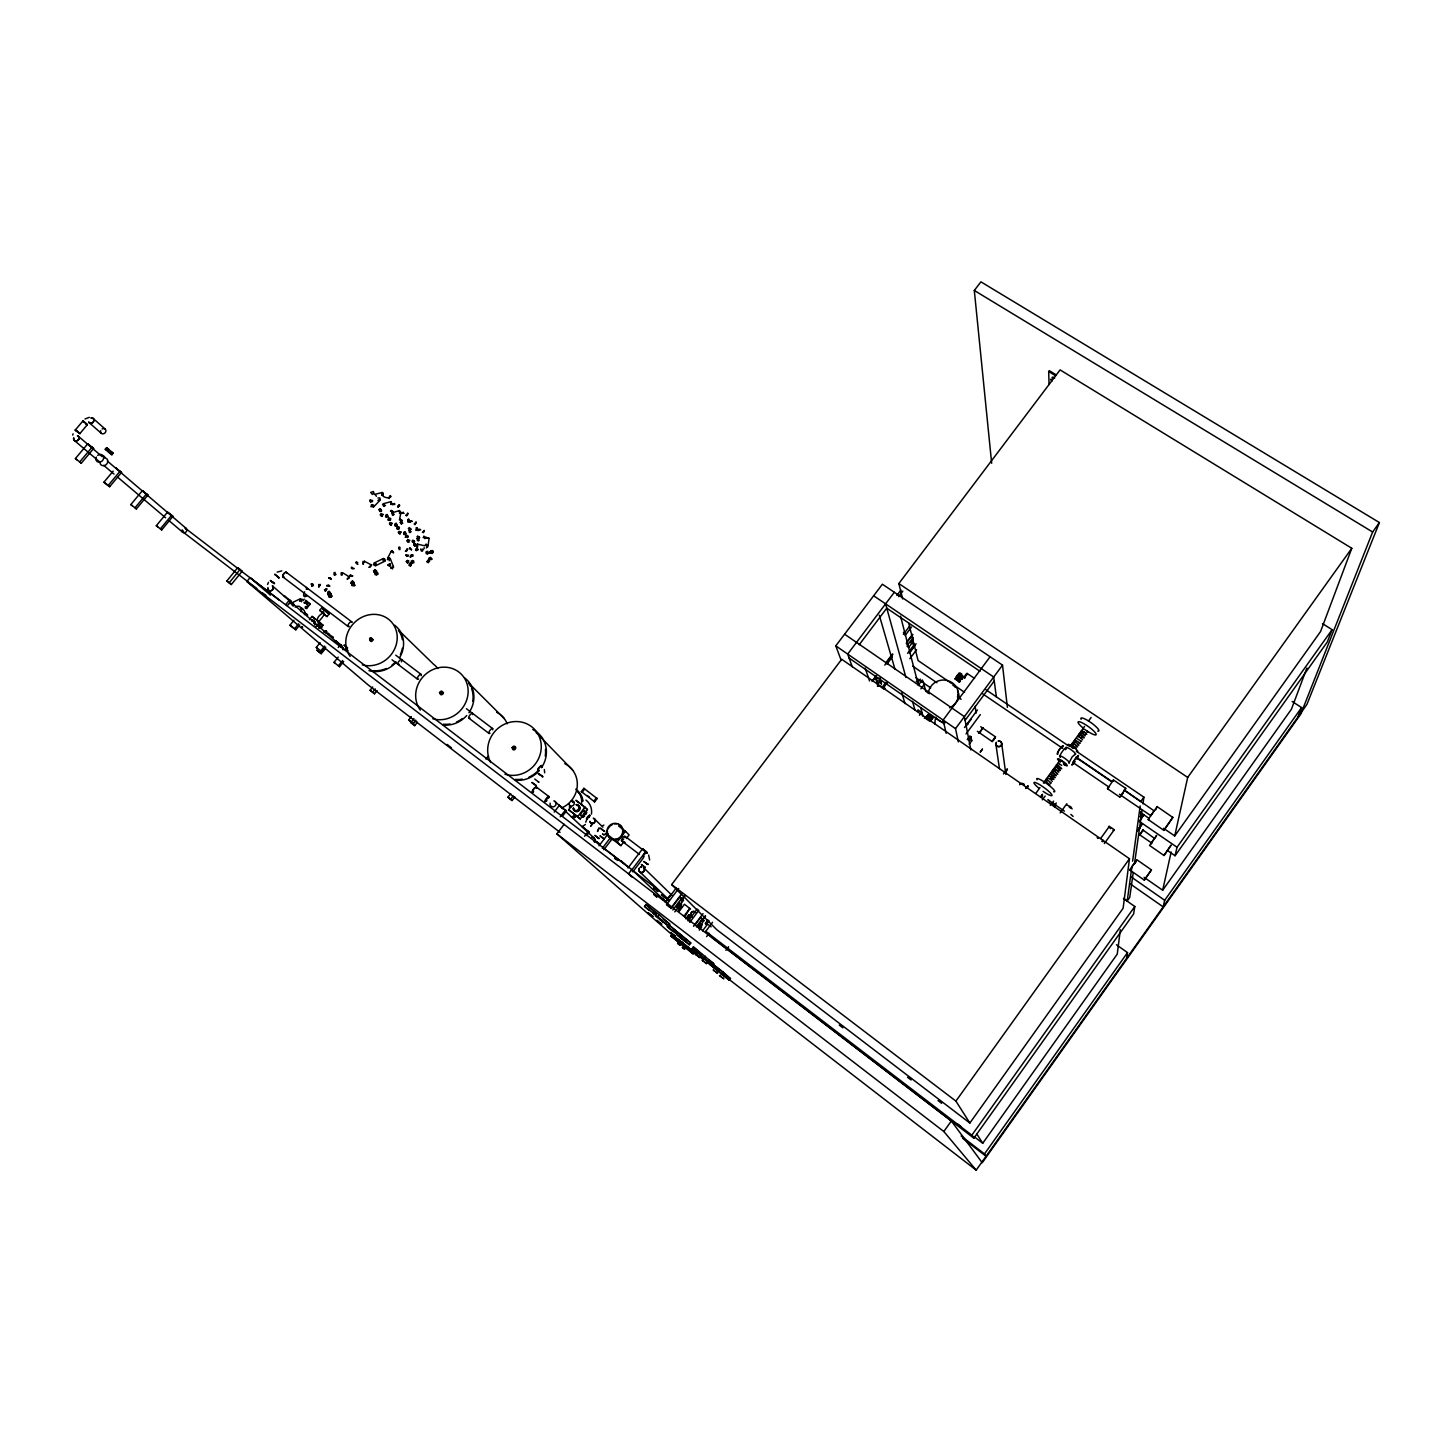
<?xml version="1.0" encoding="UTF-8"?>
<svg xmlns="http://www.w3.org/2000/svg" width="1452" height="1452" viewBox="0 0 1452 1452"><rect width="100%" height="100%" fill="white"/><g stroke="black" fill="none" stroke-linecap="round" stroke-linejoin="round"><path stroke-width="1.5" d="M306.916 603.832L305.519 601.872L304.121 602.671M416.052 521.758L415.054 524.68L415.562 522.756M376.413 563.993L375.469 565.191L373.418 564.755L375.578 563.539M376.812 571.997L374.798 570.872M373.908 571.38L375.923 572.505M416.216 545.408L415.018 543.665L413.657 544.446L414.855 546.17M649.661 859.983L648.627 855.047M417.559 545.262L417.631 544.155L424.891 545.861M399.609 548.184L399.681 547.077L399.173 549.655M405.199 537.349L406.687 535.316L407.976 535.824L407.467 537.712M424.075 548.747L424.165 547.658M406.923 549.963L406.996 548.856L406.487 551.415M396.614 528.782L398.138 526.767L399.445 527.294L397.921 529.327M387.829 520.016L389.39 517.983L390.715 518.564L390.152 520.451M971.043 719.43L966.723 724.984L967.958 724.294M381.622 510.904L380.424 508.999L378.954 509.706L380.152 511.612M982.95 727.615L978.739 733.314L980.953 731.118M1120.363 929.752L1117.241 954.109L982.732 1143.25L973.784 1136.39M1129.474 858.749L1123.122 908.244L969.863 1123.031L716.78 929.697L671.659 884.577L841.706 659.281L1129.474 858.749L955.906 1101.106L969.863 1123.031M351.348 582.597L352.291 583.867L353.544 582.833L352.6 581.562M426.471 544.845L425.218 544.936L428.104 545.589L429.084 538.329L427.469 537.585M1123.521 898.371L1127.224 900.966L1131.743 867.824M1132.633 861.199L1140.165 805.969M1139.82 820.326L1139.693 821.251L1143.722 814.899L1140.292 812.539M1133.195 872.942L1129.729 897.463L1127.224 900.966M1134.448 864.031L1142.016 810.561M1142.96 803.882L1143.904 797.184L1077.003 751.682M1126.607 958.338L1127.514 952.621L1116.461 944.762M1123.667 898.697L1134.811 906.502L1133.631 913.907L973.875 1138.187L712.678 938.065L705.745 931.367L712.515 922.31M328.442 594.249L329.35 595.81L330.875 593.596M965.072 677.467C961.46 680.516 968.303 669.953 966.923 674.763M689.845 918.208L687.958 916.139L685.816 918.826L688.212 916.829M335.503 573.54L334.468 575.391L335.013 572.342M381.803 495.386C386.141 488.761 376.25 496.965 389.263 498.054M400.861 512.502L403.765 513.355L400.861 512.502L399.481 519.961L402.385 520.832L400.825 519.961M977.359 731.318L992.261 741.573L995.328 736.781L993.894 739.848M1063.354 745.856C1062.374 744.132 1055.096 755.312 1057.709 754.241M1068.872 763.08L1072.139 756.891L1075.424 754.078M1144.103 877.335L1162.671 890.239L1171.147 852.015M1163.56 828.312L1174.722 835.935L1187.7 777.419L1351.794 548.275L1060.087 369.897L898.842 583.559L902.69 598.95M1292.135 701.461L1301.591 707.56L1164.686 900.276L1163.161 906.865L1129.674 883.524M1167.589 850.618L1175.049 855.754L1177.027 847.242L1332.101 629.66L1322.5 623.634M382.693 559.855L383.873 558.73L384.871 561.089L375.542 565.826L374.289 562.922L374.961 565.663M428.376 552.885L427.523 554.228L426.198 553.502L426.216 551.706L427.56 551.324M72.727 435.092L73.072 433.821M666.613 899.913L670.044 895.358L669.608 896.919M668.41 901.293L668.827 899.75M304.63 591.835C300.346 600.402 311.2 594.013 304.666 596.572M679.391 904.396L679.845 902.854L676.396 907.409L677.685 906.683M624.796 837.26C625.14 834.392 620.875 839.256 621.474 840.744L639.461 854.429M688.012 920.259L691.243 915.922L690.825 917.374M689.718 921.566L690.136 920.114M700.136 924.507L700.572 923.055L697.323 927.392L698.521 926.666M416.561 528.564L416.089 530.47L417.033 527.566M267.567 584.503L268.457 582.306M688.284 917.192L687.722 916.702M352.618 576.045L350.186 575.264L351.112 576.498M408.829 519.562L407.83 522.03M353.653 582.524L352.709 581.308M417.995 549.11L416.343 550.744L415.671 549.491L417.341 547.858M423.095 549.491L421.425 551.143L420.699 549.001L422.586 550.961L422.514 549.11M966.742 674.672L967.086 673.401L964.654 678.157M1136.734 860.292L1129.692 869.893L1144.303 880.112L1151.436 869.893L1136.825 859.711M913.09 642.238L912.473 643.889L913.417 643.49M1306.891 668.029L1291.445 709.175L1162.671 890.239M1351.794 548.275L1320.576 631.529L1174.722 835.935M548.656 797.638L548.892 796.585L536.387 787.057M922.619 680.316L922.038 681.841L922.891 681.424M362.818 564.011L364.361 561.234L371.113 564.792L370.75 565.717M363.998 562.16L364.361 561.234M390.207 559.074L389.354 557.713L387.865 558.149L390.316 558.711L393.637 567.097L390.661 568.022L391.514 567.278M387.902 565.282L389.735 564.12M1297.798 717.27L1301.591 707.56M1332.101 629.66L1327.219 642.129L1175.049 855.754M406.015 533.084L404.219 534.699L403.583 533.41L405.38 531.777M991.662 463.261L974.31 290.473L980.917 281.851L1379.4 522.557L1372.63 532.013L1300.792 714.057L982.224 1162.725L951.35 1120.998L246.913 581.526L250.071 577.624L631.802 869.585L666.414 902.273M1379.4 522.557L1306.909 704.438L976.198 1170.149L726.109 977.105M1102.957 841.688L1103.103 840.381L1102.05 841.271M1154.63 838.512L1143.087 830.072L1142.524 831.179M1154.358 811.051L1124.937 790.433M305.827 607.245L306.318 608.243L307.134 606.246M1057.728 752.662L1057.764 753.733M1062.428 747.344L1062.773 746.31L1060.74 747.998M396.523 523.228L394.654 524.844L395.289 526.168L397.158 525.479M397.158 524.553L396.541 526.023L395.234 525.279L395.325 523.337M1152.362 841.906L1151.418 842.85L1154.794 838.113M1072.828 762.972L1073.264 763.661M326.827 586.136L328.66 585.047L329.568 586.082M387.43 514.462L385.506 516.059L386.123 517.402L388.065 515.805M1113.067 781.285L1113.43 779.978L1107.495 788.726L1119.782 797.13L1123.449 792.738M1125.336 789.652L1125.736 788.363L1113.43 779.978M982.768 728.124L982.024 729.521M992.188 741.5L995.491 736.872L994.33 738.778M408.357 520.088L408.847 519.108M77.192 431.335L75.232 430.101L79.951 433.513L87.356 424.71L82.8 421.098L75.286 430.01L79.86 433.622L75.322 429.992M399.373 513.355L399.881 512.375M585.7 814.245C587.897 808.474 579.602 819.11 584.43 815.897M589.294 816.986C591.69 811.85 583.885 819.872 587.37 819.218M677.34 905.576L677.358 906.465M390.697 504.479L391.223 503.481M1156.064 836.788L1156.591 835.39L1149.548 845.445L1164.014 855.5L1171.002 845.264L1164.014 855.5M398.665 505.514C400.371 502.374 396.813 509.634 398.538 506.476M1065.496 749.722C1068.509 743.043 1058.399 755.421 1060.178 756.746M388.809 558.603L387.72 557.949L391.241 551.252L393.637 552.522M1027.308 788.037L1027.816 785.877L1025.566 788.363M1073.264 762.173L1071.903 765.131L1074.48 762.264M1077.075 758.416L1077.783 756.438L1075.17 759.233M325.085 590.728L326.573 588.659L325.992 589.385M389.88 496.566L390.406 495.568L389.172 498.544M318.605 586.427L320.112 584.339L319.531 585.083M1102.776 841.579L1103.302 840.472L1102.286 841.416M306.753 603.524L304.285 602.979M341.946 573.504L342.418 572.669L349.043 576.625L348.571 577.46M1151.037 815.28L1153.505 811.577M1134.466 863.541L1135.028 862.452L1132.143 866.172M1155.719 809.835L1157.153 806.622L1148.151 819.509L1163.851 830.362L1172.871 817.458L1157.153 806.622M331.183 594.521L328.751 595.955M589.113 816.841L589.802 815.135L587.225 819.11M1136.335 861.072L1134.956 863.341M1057.655 752.336L1060.051 748.633M1042.046 796.821L1042.645 795.805M1072.774 762.645L1074.48 760.231M1076.858 759.106L1078.455 755.439L1075.878 758.307M1052.591 804.136L1053.208 803.119M1055.858 804.952L1054.533 807.076M1027.108 787.91L1028.052 786.004L1025.765 788.49M440.591 692.368C438.994 698.122 447.162 691.842 441.299 691.824M428.685 553.176L429.846 552.141M1073.482 761.465L1075.17 758.96M924.942 717.433L924.343 718.341L926.031 716.58M349.043 576.625L347.718 578.822M1139.711 834.773L1143.087 830.108L1139.693 834.809L1151.418 842.85M342.418 572.669L341.093 574.865M1050.232 805.297L1053.626 801.159M411.333 549.999L410.063 547.622M1042.282 799.78L1045.186 796.095M912.636 640.749L911.402 641.965L912.655 639.642M415.816 546.006L415.49 544.155L414.056 543.828L414.383 545.698M962.73 1138.35L986.053 1156.264L984.492 1153.923L1127.514 952.621M973.875 1138.187L971.842 1135.174L1134.811 906.502M976.198 1170.149L943.818 1131.507L951.35 1120.998M1141.127 818.511L1143.722 814.899M1138.622 828.892L1142.452 823.556L1138.513 829.782M1100.707 838.403L1109.419 826.297M1104.355 843.521L1114.319 829.673M1143.904 797.184L1140.764 801.558L1124.048 790.16M962.095 678.628L957.685 674.799L958.338 676.051M1060.196 812.884L1066.839 803.718M1036.02 793.082L1039.959 787.656M1043.915 782.247L1059.706 760.558M1070.197 746.165L1084.59 726.417M1088.51 721.027L1091.124 717.451M399.917 522.43L402.803 523.192L400.788 523.573M1003.459 773.952L1007.289 768.707M1004.857 773.136L1007.416 769.651M398.919 529.181L398.592 527.276L397.158 526.894L397.467 528.8M1142.361 831.052L1143.087 830.072M966.052 733.932L980.336 714.584M967.25 739.54L969.882 735.982L971.025 736.781L971.769 740.738L969.156 744.277M968.393 740.338L971.025 736.781M926.521 716.671L927.283 715.727L929.897 717.215M958.193 676.196C955.961 671.514 968.865 685.253 957.667 674.799M958.356 741.936L955.525 728.632L1002.515 665.125L882.38 584.23L835.789 645.85L841.252 660.515M965.126 720.319L994.239 680.952M964.473 727.525L977.45 709.955M399.99 549.6L398.719 547.204L399.463 548.275M919.461 715.273L921.584 712.424L917.918 709.883L918.444 711.843M729.321 980.245L730.483 978.684L723.042 972.005L711.498 963.112L710.318 964.691L729.321 980.245L710.318 964.691M990.082 656.758L943.128 720.065L946.196 733.314M922.165 680.099L918.517 684.999L917.845 682.422L920.296 679.137M700.644 956.124L712.46 965.235L713.676 963.602L693.403 946.94L692.168 948.592L697.25 953.111M725.909 950.334L728.595 946.74M920.895 688.847L923.599 685.235M721.844 973.602L723.042 972.005M699.283 930.188L701.733 926.92M676.959 935.124L689.464 944.762L690.771 943.038L668.682 924.833L667.339 926.612L672.149 930.859M705.218 923.508L707.941 919.878M881.8 687.812L885.883 682.367M907.609 653.364L914.397 644.289M693.148 953.873L687.014 948.519L688.139 947.013L671.895 934.471L670.77 935.977L693.148 953.873L694.256 952.403L688.139 947.013M705.926 924.252L708.649 920.604M882.816 688.121L886.827 682.767M909.297 652.765L916.067 643.726M706.126 924.434L708.83 920.822M882.907 688.448L886.936 683.075M909.714 652.656L915.069 645.505M702.532 930.877L707.578 924.162L711.117 926.848M909.841 658.736L916.593 649.716M706.58 936.631L709.102 933.255M712.46 965.235L704.22 957.903L705.472 956.233M684.672 915.286L689.845 908.389L685.344 915.922M688.157 921.04L697.105 909.115L698.793 910.404L689.845 922.329M903.398 634.361L909.805 625.83M905.122 635.522L911.529 627.01M689.464 944.762L680.135 936.467L681.46 934.689M872.017 681.206L876.082 675.779M885.575 663.128L892.363 654.09M872.561 681.387L876.627 675.96M884.776 665.107L892.926 654.253M887.081 664.199L892.327 656.721M693.53 926.303L703.04 913.635M907.101 641.566L912.546 634.324M694.619 925.45L700.499 917.61L703.93 920.622L700.427 925.305M912.8 634.56L906.284 643.236L908.77 647.338L912.655 642.147M696.325 926.757L702.205 918.916M908.008 644.416L913.217 637.464M701.425 920.931L705.327 915.722M912.891 638.989L910.731 642.71L911.674 642.31M701.77 921.276L705.581 916.194M393.274 552.922L392.022 550.526L392.748 551.597M894.323 592.271L847.696 654.072L852.27 666.885M859.203 644.742L886.773 608.17L980.027 671.332M665.325 902.472L676.16 888.116M896.846 595.447L900.912 590.075M678.665 888.497L666.45 904.705L669.426 906.992M898.661 596.663L902.817 591.145M659.371 914.851L669.735 924.162L668.356 925.977L657.956 916.738L659.371 914.851L645.922 904.505L644.525 906.375L649.098 910.44M670.915 908.117L681.768 893.688M671.024 908.625L679.717 897.064L681.514 898.425L683.438 900.349L674.781 911.856M672.802 909.987L681.514 898.425M681.587 899.659L684.836 895.321M681.188 901.057L685.235 895.702M678.465 909.805L681.188 906.193M679.137 910.458L681.859 906.847M679.282 911.148L684.455 904.269L690.499 909.043M1053.68 806.259L1054.442 805.007M1049.052 384.562L1048.689 371.512L1049.324 370.677L1056.257 374.906M1040.412 796.858L1041.919 794.934M1075.17 761.338L1073.482 763.77M382.529 504.606L385.433 505.496L383.401 505.804M628.008 867.969L642.601 848.767L647.32 852.723L642.601 848.767M631.802 869.585L628.516 873.904L631.838 876.99M631.348 870.528L645.94 851.308M632.782 871.872L643.363 857.95M381.15 511.503L380.86 509.543L379.408 509.089L379.716 511.068M623.652 842.069L620.93 845.645L617.227 842.051L625.467 831.252L618.57 826.007M626.375 838.494L629.097 834.918L625.467 831.252M1139.947 834.464L1140.673 833.865M599.023 845.79L608.279 833.666M602.308 848.313L610.257 837.913M603.832 849.729L611.746 839.365M582.615 815.842L580.219 818.982L577.696 816.587L584.956 807.112L575.936 800.27L578.459 802.738M585.029 812.703L587.443 809.563L584.956 807.112M594.648 801.849L597.153 798.564L596.409 797.82L593.904 801.105L594.648 801.849L581.363 791.612L583.867 788.327L597.153 798.564M584.575 836.261L588.296 831.397L582.452 826.932L589.222 832.25L586.735 835.499M926.648 716.526L931.168 720.228L929.952 719.738C935.451 721.462 919.715 711.734 930.405 718.704M554.174 812.104L559.383 805.334L566.48 810.942L562.596 816.006M560.272 816.768L565.481 809.998L566.48 810.942M580.219 818.982L568.676 809.726L571.09 806.568M676.16 938.391L556.86 833.847L564.156 824.337M514.861 796.966L512.084 800.542L509.434 798.509L507.928 797.202L510.705 793.627M512.084 800.542L510.578 799.253L513.064 796.059M1132.215 867.261L1129.783 870.02M1151.146 843.993L1151.981 842.904M485.966 759.087L488.544 755.784M413.947 718.613L411.333 721.934L413.094 723.441L415.708 720.119M417.486 722.152L414.746 725.637L413.021 724.185L415.78 720.682M410.499 721.444L408.738 719.938L411.352 716.616M375.288 688.92L372.692 692.205L374.525 693.784L377.139 690.499M371.984 691.824L370.133 690.245L372.747 686.959M699.211 925.487L697.958 926.539L699.211 924.343M342.599 660.533L338.425 665.778L339.514 666.704L343.707 661.477M317.444 648.391L316.282 647.41L320.093 642.655M324.595 646.104L320.765 650.877L321.927 651.839L325.738 647.102M321.237 653.69L316.863 650.187L321.237 653.69L325.321 648.608M338.262 647.519L340.603 644.597L341.873 645.704L335.503 640.695L336.773 641.802M335.122 663.328L334.014 662.384L338.189 657.157M309.439 619.695L312.071 616.41L319.603 622.164L322.979 625.14L320.347 628.407M327.045 616.574L319.749 610.385L321.745 607.898L329.041 614.105L327.045 616.574L324.431 614.595M324.377 609.876L322.362 612.381L319.749 610.385M318.605 621.601C336.555 602.634 305.138 620.077 322.979 625.14M315.647 627.082L319.603 622.164M302.923 600.747L304.23 599.113M306.572 600.874L305.247 602.507L308.913 605.774L310.22 604.141L305.464 600.202M306.59 604.014L307.897 602.38L310.22 604.141M299.784 624.904L295.827 629.805L291.217 626.248L289.964 625.213L293.921 620.294M289.964 625.213L294.593 628.77L298.567 623.852M285.79 604.54L289.565 599.876L291.017 601.146L287.242 605.811M226.875 580.945L237.674 567.696L240.034 569.493L229.234 582.76L226.875 580.945L231.34 584.521L242.121 571.289L237.674 567.696M1054.297 805.443L1055.168 804.118M156.326 525.697L167.543 512.12L172.915 516.349L161.716 529.926L156.326 525.697L157.633 526.786M171.626 515.242L160.392 528.837L161.716 529.926M130.843 504.552L142.405 490.631L147.941 494.987L136.397 508.926L130.843 504.552L132.241 505.713M103.909 482.209L109.644 486.71L121.551 472.408L120.099 471.174L108.174 485.494L103.909 482.209L113.183 471.101M111.895 454.748L113.183 453.205L106.559 447.688L105.252 449.249L111.895 454.748L109.735 453.115L111.042 451.554L113.183 453.205M353.925 568.767L352.092 568.785L351.783 566.988M75.395 458.56L87.701 443.876L93.618 448.523L81.312 463.206L75.395 458.56L76.956 459.848M92.075 447.198L79.751 461.899L81.312 463.206M301.49 601.781L300.782 598.986L299.947 599.985M623.743 839.02L621.474 840.744M599.004 828.076L597.462 831.306M371.113 564.792L369.97 567.097M1108.874 787.456L1107.495 788.726M1054.878 804.735L1056.276 803.01M1041.61 795.551L1042.536 794.262M417.141 546.696L417.631 544.155M371.258 504.933L373.509 507.057L379.97 500.323L379.226 499.579M587.153 818.674L585.719 822.213M1149.312 818.783L1148.242 819.69M425.999 543.992L427.324 546.533L427.233 544.682M410.136 562.995L409.301 565.5L410.68 565.79L411.515 563.285M82.837 421.044L83.635 422.024C80.64 418.503 90.06 426.525 86.085 424.184M925.033 717.488L926.285 716.725M336.029 574.575L334.123 574.466L334.069 572.56M599.077 828.148L597.625 831.47M883.578 688.756L884.649 687.903L884.522 689.228A2.922 0.907 -56.2 0 0 883.361 688.611M928.354 715.927L927.61 715.219C928.736 713.331 933.908 717.143 932.275 718.704L931.349 718.177M417.668 535.879L418.938 538.474L418.902 536.605M926.122 717.215L927.973 718.032M925.632 717.887L927.32 718.486M931.839 718.341L927.774 715.056M929.861 720.174L930.714 719.176M930.296 721.372L928.318 719.284L929.407 720.047M406.052 533.991L404.164 533.828L404.182 531.922M409.119 527.566L410.335 530.216L410.371 528.328M405.834 550.653L407.758 549.273L405.38 551.343M390.316 558.711L387.339 559.655M400.353 519.036L401.532 521.758L401.605 519.834M388.047 516.749L386.069 516.513L386.214 514.553M391.35 510.305L392.476 513.064L392.621 511.104M313.432 585.7L310.982 584.049L312.924 584.303M306.535 587.407L306.336 589.367M389.209 560.726L389.826 558.385L388.21 558.911M430.881 550.925L432.224 550.544L433.041 552.087L432.206 553.43L430.863 552.722M299.965 600.293L302.161 599.295L299.548 601.273M427.015 538.238L428.286 537.73M424.347 531.25L422.369 532.321M1151.436 869.893L1144.303 880.112M87.32 424.728L86.285 423.984M418.793 530.089L418.031 530.633L420.173 529.308M414.927 523.464L414.165 524.009L416.307 522.684M410.353 521.722L409.555 522.266L411.751 520.959M546.006 801.087L545.117 801.468L548.892 796.585M406.56 514.952L405.761 515.478L407.976 514.189M1172.799 817.258L1163.851 830.362M412.259 560.944L411.424 562.614L412.894 562.759L413.747 561.071M84.978 419.011L89.298 417.341M327.716 592.071L329.096 591.2L330.566 593.233M389.172 497.274C386.468 498.98 393.093 495.132 390.406 496.838M643.926 856.861C641.348 857.842 645.559 851.435 646.576 852.977M416.924 548.039L415.49 550.072L418.122 549.782M1074.389 741.663L1074.988 742.771M1082.575 739.794L1079.616 736.727M428.177 559.855L427.051 561.96L428.376 562.741L429.52 560.635M1125.736 788.363L1119.782 797.13M410.335 562.922L409.137 565.064L410.48 565.863L411.678 563.739M570.872 806.64L569.874 806.513M389.136 520.578L390.588 519.852L388.392 518.11L388.7 520.052M1046.711 779.67L1047.328 780.74M1043.371 783.009L1044.315 783.154M277.169 572.124L281.779 570.854M290.69 603.415L300.219 598.787M374.289 562.922L383.292 558.566M643.799 856.734C641.058 857.569 645.795 851.58 646.757 853.159M602.435 825.789L603.887 825.099M1052.319 781.357L1050.377 779.198M373.709 506.585L370.841 506.657L372.511 504.643L373.854 505.278M357.555 564.32L356.339 561.96L357.718 562.795M342.055 575.228L341.093 572.832L342.327 573.703M903.416 632.546L904.342 632.146M377.919 498.018L379.807 497.891L380.333 499.615L377.847 500.577M426.307 547.967L427.759 546.841L427.251 545.226M431.008 550.816L432.75 550.689L433.24 552.304L431.807 553.412L430.427 552.486M399.79 510.523L392.149 512.719L392.911 515.406M625.104 842.45L622.981 841.252M411.678 549.6L409.301 548.348L410.371 549.001M383.491 505.078L383.382 503.699L391.169 501.612M408.248 556.243L405.87 554.991L406.941 555.644M351.348 581.617L354.016 582.306L351.983 584.212L350.876 583.123M374.38 494.442L382.312 492.482L383.019 495.259L381.84 492.518M387.72 557.949L390.334 559.165M426.797 546.442L427.396 546.224M426.071 537.022L423.095 537.549M407.958 561.053L406.469 561.38L407.304 562.723M389.082 565.79L390.588 565.463M1052.028 377.339L1053.335 377.084M1051.811 379.081L1050.522 379.353L1051.865 381.241M426.398 552.795L428.667 552.559M423.875 536.06L425.273 538.51M417.196 538.492L418.593 540.943L417.377 539.799M876.155 678.883L877.643 684.672L876.155 678.883L879.966 678.247L881.437 684.055L879.966 678.247M876.518 681.242L880.348 680.625M409.028 542.322L407.177 541.233L407.722 539.799L409.573 540.888M409.047 530.107L409.9 532.702M400.353 533.919L398.483 532.775L399.064 531.323L400.915 532.467M400.698 521.522L401.514 524.154M408.502 521.903L408.193 519.217L407.83 520.633M391.441 525.279L389.572 524.099L390.171 522.647L392.058 523.827M400.062 513.264L400.425 511.83M427.886 561.398C424.311 561.67 432.315 560.926 428.667 561.198M382.33 516.422L380.424 515.206L381.077 513.736L382.983 514.952M383.382 503.699L384.108 506.421M391.405 504.388L391.768 502.955M429.084 538.329L426.216 537.657M375.052 569.946L376.431 571.38L375.233 572.451L373.436 570.618M419.265 529.417L417.976 529.472L420.699 529.798M410.843 521.068L409.537 521.087L412.277 521.468M391.822 511.231L390.461 511.213L393.274 511.703M429.084 551.942L430.899 552.94L427.941 552.704M430.119 557.822L431.934 558.82L428.975 558.603M351.202 575.5L349.932 575.391L352.654 575.772M352.4 568.022L351.13 567.913L353.871 568.295M348.353 576.843L349.279 578.114L346.955 579.021M307.062 589.185L308.423 589.349M383.528 561.452L384.889 561.053L384.907 559.22L383.546 558.476L382.983 559.746M389.68 566.353L388.011 564.665L390.534 563.848M417.014 538.619L419.319 540.035L417.359 540.489M408.847 530.252L411.152 531.704L409.174 532.14M418.14 536.768L419.737 537.549L416.851 536.823M374.634 569.547L375.977 570.963L373.745 572.088L373.89 571.053L375.56 573.213M589.494 797.239L587.261 795.533M329.459 591.944L331.945 595.919L331.129 597.298L329.495 597.335L327.934 594.576L328.751 593.196L327.626 593.015M409.591 528.474L411.17 529.29L408.284 528.492M391.913 512.865L394.218 514.444L392.203 514.807M328.225 585.465L329.785 586.172L326.918 585.337M958.338 673.964L959.282 674.472M957.34 675.289L958.284 675.797M956.85 675.942L958.538 676.868M955.87 677.285L959.5 679.518M961.823 678.919L960.208 678.102M956.305 677.648L957.558 678.193M959.718 678.774C961.877 681.46 964.473 675.924 960.897 675.47M958.411 678.792L960.716 679.59M960.353 680.915L958.792 680.208M954.98 678.81L959.845 681.587L960.226 680.244M580.473 803.972L582.924 805.86M1087.04 732.425C1090.089 732.951 1082.629 727.252 1083.011 729.43M1085.733 734.204L1086.749 734.295L1083.646 731.59M1084.118 735.638C1088.655 737.362 1077.674 729.503 1081.141 733.75M1080.542 741.337L1081.54 741.428L1076.513 738.342M1074.988 741.863L1073.663 741.428L1074.643 742.662M1079.235 743.115L1080.252 743.224L1075.224 740.139M1073.681 743.642L1072.356 743.206L1073.355 744.459M1077.947 744.912L1078.945 745.003L1075.714 742.099M1072.375 745.439L1071.322 745.493M1076.64 746.691L1077.638 746.8L1075.46 744.749M1075.006 748.143L1076.331 748.579L1074.171 746.528M928.717 715.6L927.864 716.598M927.737 716.09L928.953 716.689M932.783 718.032L929.316 715.8M1059.071 763.716L1059.089 764.605M931.295 720.047L929.752 719.303L930.95 720.555M930.188 720.501L931.948 719.23L929.824 717.288M1057.764 765.494L1056.457 765.041L1057.455 766.275M1060.414 768.199L1058.599 765.966M1056.457 767.291L1055.422 767.328M1060.74 768.525L1061.721 768.653L1057.419 765.168M1059.107 769.977L1059.089 769.106M1059.434 770.322L1060.414 770.449L1057.292 767.763M1057.8 771.774C1062.265 773.607 1051.321 765.712 1054.842 769.85M1056.493 773.571L1057.8 774.043L1054.678 771.357M1055.187 775.368L1053.372 773.154M1054.206 777.492L1055.187 777.637L1050.177 774.497M1052.573 778.962L1053.88 779.434L1050.74 776.766M1047.273 779.887L1045.984 779.397L1047.001 780.632M1045.966 781.684L1044.95 781.684M1050.286 782.9L1051.266 783.045L1046.946 779.543M1048.979 784.697L1049.941 784.842L1045.64 781.339M1072.12 808.927L1070.741 806.731L1067.02 805.08M375.16 570.182L376.631 570.727M376.141 572.052L377.81 574.121L375.142 574.629L374.852 573.177L376.54 575.101L377.829 573.957L377.52 572.524M408.284 542.34L407.086 540.561L409.754 540.307M351.112 583.051L352.546 583.613M352.31 580.637L353.871 582.706M353.399 583.232L354.96 585.301L352.201 585.646L352.074 584.158M304.974 595.592L306.336 596.155M327.789 593.523L329.205 594.086M330.257 594.503L331.746 596.536L328.951 596.808L328.896 595.374M399.59 533.9L398.392 532.085L401.115 531.868M392.258 523.228L389.499 523.392L390.697 525.261M408.665 555.245L406.034 555.081L406.85 556.425M383.183 514.371L380.37 514.48L381.567 516.386M357.773 564.338L355.631 562.541L357.446 562.541M958.61 681.696L959.3 681.242M370.913 502.41L369.715 500.468L372.565 500.395L372.42 501.72L370.206 499.851L370.496 501.847M958.338 681.551L959.699 681.859L955.107 678.973M1113.031 830.199C1118.621 831.651 1103.284 822.376 1110.635 828.638M542.177 776.421C545.516 777.909 535.026 771.429 539.345 774.642M1082.085 737.199L1084.154 737.852L1081.032 735.166M963.184 676.251L958.828 673.292L959.173 675.361M960.516 674.218L959.373 674.2M958.647 673.474L960.026 674.871M957.957 675.47L959.046 676.215M957.467 676.142L960.48 678.193M1074.643 741.518L1075.823 742.317M1073.355 743.297L1075.587 744.676M1072.048 745.094L1075.351 747.326M647.084 863.795L648.064 864.285L643.744 861.653M595.992 841.47L600.093 844.175M641.512 864.557L645.196 867.534M1054.66 378.228L1053.136 378.21M1056.112 766.965L1058.345 768.362M1054.479 775.114C1060.595 778.181 1048.78 769.088 1052.228 773.444M1051.865 778.708L1052.9 779.288M926.884 717.288L929.897 719.375M925.886 718.613L928.899 720.7M344.233 644.96L347.627 647.991L344.051 645.378M1063.427 764.006C1072.556 768.126 1053.626 754.532 1060.468 761.883M931.658 716.907L933.237 717.56L928.481 713.967L933.273 717.433L931.041 716.489M430.355 557.259L431.788 559.492L429.211 559.383L429.12 557.931M412.513 560.381L413.929 562.65L411.315 562.505L411.243 561.035M598.024 838.094L598.968 838.566L594.993 835.535M974.31 290.473L1372.63 532.013M391.241 551.252L392.33 551.923M270.78 580.673C267.876 579.348 278.53 586.39 272.522 581.871M1048.689 371.512L1055.604 375.759M1070.759 808.183L1069.18 807.094M678.81 942.239L680.607 943.673M685.326 947.775L683.565 946.395L684.709 947.285M898.842 583.559L1187.7 777.419M1084.698 732.171L1081.45 730.719L1082.448 731.971M1082.339 733.387L1084.118 734.712M1082.103 735.747L1078.854 734.276L1079.852 735.547M873.65 595.774L993.712 677.013L996.362 696.978M967.322 673.547L974.564 678.447M1071.794 747.453L1072.974 748.27M985.944 689.754L1067.71 745.366M961.877 674.127L959.772 672.984L960.444 674.109M959.899 674.654L960.97 675.38M1076.839 757.672L1111.996 781.612M957.921 677.304L959.99 678.864M982.822 693.947L1062.737 748.379M1075.732 757.254L1111.034 781.303M958.919 678.12L956.36 676.614L955.997 677.939M907.046 646.176L908.77 647.338M1073.191 762.699L1108.33 786.675M1119.419 794.262L1150.873 815.715M951.532 683.42L918.063 660.533L908.716 623.144M955.253 685.961L964.545 692.314M1141.254 813.047L1148.677 818.129M1059.906 764.169L1061.702 765.513M912.727 666.159L936.921 682.749M957.394 696.778L961.115 699.319M1139.094 821.233L1177.027 847.242M1055.731 771.956L1052.518 770.413L1053.535 771.647M915.813 677.685L930.732 687.921M916.212 681.297L917.845 682.422M1051.938 774.751L1053.099 775.549M980.735 726.726L995.491 736.872M844.592 634.197L964.4 716.635L970.843 749.976M1051.793 777.346L1048.87 776.294M925.686 691.188L929.371 693.729M1050.486 779.161L1047.564 778.09M653.999 913.852L654.761 914.379L652.946 912.909M835.789 645.85L955.525 728.632M970.626 739.939L971.769 740.738M849.13 658.101L943.981 723.731M1070.814 814.39L1073.101 816.405M928.318 717.143L929.389 717.887M1048.707 800.306L1064.425 811.196M662.638 921.53L663.401 922.056L659.789 919.243M1131.181 876.954L1164.686 900.276M672.875 930.913L672.131 930.387L673.837 931.767M676.287 933.654L677.049 934.181L675.343 932.819M684.037 940.551L684.799 941.077L679.972 937.357L681.696 938.645M679.191 939.934L678.429 939.408L680.099 940.733M697.359 952.657L698.194 953.383M682.513 942.602L683.257 943.128L681.605 941.803M542.122 776.511C545.135 778.508 535.334 770.994 539.454 774.46M678.556 942.039L679.119 942.529M683.42 946.268L683.965 946.758M724.475 976.47L720.845 973.62L723.459 975.617M538.111 781.684L538.982 782.265L534.735 779.034M647.029 863.886L647.937 864.503L643.889 861.435M600.221 835.898L604.086 838.966L600.13 836.043M598.188 837.895L599.041 838.494L595.048 835.444M596.082 841.325L599.912 844.302M301.127 607.753L302.923 609.205L301.199 607.88M662.729 899.224L660.769 897.626L664.962 900.857L663.147 899.387M105.088 457.344L103.473 456.019L104.272 456.708M286.552 572.451L351.783 621.873M395.743 655.179L421.189 674.454M466.455 708.739L492.664 728.614M661.604 920.713L662.439 921.33L660.043 919.497M624.904 836.207L646.503 852.614M282.904 576.952L348.099 626.465M392.04 659.825L417.468 679.137M468.851 718.141L488.925 733.387M583.849 806.822L587.443 809.563M329.041 614.105L321.745 607.898M106.559 447.688L108.737 449.321L107.43 450.9L105.252 449.249M708.104 961.787L704.438 958.973L706.271 960.353M606.882 834.174L617.227 842.051M612.363 839.129L620.93 845.645M671.659 884.577L955.906 1101.106M568.676 809.726L577.696 816.587M93.618 448.523L87.701 443.876M291.017 601.146L284.156 595.756L285.627 597.026M683.438 900.349L679.717 897.064M121.551 472.408L115.833 467.907L117.285 469.159M304.611 612.726L307.697 615.085L306.481 614.014M715.854 969.028L718.123 970.807L716.852 969.791M703.93 920.622L700.499 917.61M839.256 1025.076L842.85 1027.816M907.518 1077.239L911.094 1079.979M938.046 1100.58L941.64 1103.32M172.915 516.349L167.543 512.12M348.117 650.678L345.177 648.427L346.266 649.389M239.761 569.493L242.121 571.289M185.82 528.655L279.456 600.275M603.56 848.168L628.752 867.443M634.161 871.581L659.371 890.856M617.644 860.473L614.541 858.096L615.938 859.402M957.667 1124.048L961.242 1126.788M705.745 931.367L971.842 1135.174M183.061 532.013L256.859 588.55M262.267 592.688L265.861 595.447M657.03 896.828L653.672 894.25L656.667 897.046M108.882 452.298L109.662 452.861L108.065 451.645M961.133 1136.008L984.492 1153.923M447.18 744.422L451.481 747.889M560.036 832.377L367.9 684.727L246.913 581.526M316.282 647.41L321.927 651.839M334.014 662.384L339.514 666.704M370.133 690.245L374.525 693.784M408.738 719.938L413.094 723.441M556.86 833.847L943.818 1131.507M413.021 724.185L410.48 722.225L414.746 725.637M507.928 797.202L510.578 799.253M228.999 582.706L231.34 584.521M663.165 919.098L669.735 924.162M644.525 906.375L657.956 916.738M655.215 915.849L668.356 925.977M690.771 943.038L668.682 924.833M667.339 926.612L680.135 936.467M708.612 959.699L713.676 963.602M692.168 948.592L704.22 957.903M730.483 978.684L711.498 963.112M706.561 960.552L703.548 958.284L705.091 959.518M272.359 582.089L274.519 583.668L270.707 580.764M681.787 942.784L702.877 959.191M706.452 961.95L718.976 971.461L717.488 970.263M670.77 935.977L687.014 948.519M691.805 917.228L688.575 914.796L691.914 917.083M1074.77 748.361L1069.071 745.693M683.039 948.011C679.826 945.415 687.159 951.241 683.946 948.664M531.94 782.682L536.332 785.695L532.085 782.447M698.212 956.414L699.791 957.667L695.145 954.091L696.724 955.362M703.639 961.442L702.115 960.208L706.67 963.729L705.127 962.494M714.638 971.098L713.15 969.918L717.578 973.33L716.09 972.15M722.37 977.668L723.822 978.829L719.466 975.472L720.918 976.633M651.276 915.123L653.11 916.575L647.937 912.6L649.752 914.052M660.007 922.8L661.785 924.216L656.703 920.314L658.482 921.73M699.683 954.436L701.262 955.706M663.219 899.496L663.981 900.131L659.789 896.9L661.586 898.371M78.099 432.115L79.878 433.603M959.899 676.795L961.278 678.03M1057.782 770.903L1054.37 768.997L1055.168 769.977M1081.522 738.288L1077.82 736.563M686.542 917.9L688.23 919.279L683.311 915.504L684.999 916.884M108.174 485.494L109.644 486.71M136.397 508.926L135.018 507.764L146.579 493.825L147.941 494.987M294.593 628.77L295.827 629.805M74.451 440.573L100.261 462.426M103.691 465.348L114.018 474.078M117.449 477L165.601 517.765M169.049 520.687L182.807 532.34M275.408 574.974C272.885 572.614 281.997 579.983 277.931 576.952L279.038 578.059L274.918 574.193M78.19 436.144L102.166 456.636M107.303 461.01L186.092 528.346M142.405 490.631L143.784 491.811M250.071 577.624L270.435 595.157M342.255 646.993L272.395 585.882A2.904 2.577 -44.7 0 1 271.76 590.438A2.904 2.577 -44.7 0 1 267.821 588.623M89.371 422.841L101.386 433.386M332.236 636.593L333.361 637.591L327.716 633.145L328.86 634.143M671.895 934.471L678.229 940.043M600.475 828.366L604.449 831.397L600.638 828.184M641.457 864.63L645.305 867.37M312.071 616.41L315.483 619.405M93.091 418.412L105.052 429.012M645.922 904.505L656.594 914.034M693.403 946.94L701.861 954.49M554.9 801.395L563.031 809.018M566.28 812.049L593.941 837.931M688.339 916.938L687.558 916.194L689.773 918.299M588.296 831.397L589.222 832.25M559.383 805.334L560.399 806.296M624.687 863.867L620.694 860.6L621.928 861.762M667.121 904.578L670.025 907.3M656.649 890.312L657.938 891.528L653.509 887.916L654.798 889.132M663.981 896.792L665.234 897.971M639.915 872.035L669.209 900.04M398.846 630.477L433.676 664.344A24.339 22.325 -45.7 0 1 437.778 668.483M931.385 717.361L932.438 718.558M930.133 718.595L931.458 719.902M594.213 818.692L602.907 827.168M643.381 867.479L672.421 895.775M353.979 583.232L354.615 585.809L351.965 585.138M504.28 718.595L468.488 682.894A26.209 24.194 -45.9 0 1 470.702 686.524M957.703 677.34C954.926 673.347 961.714 675.253 962.494 678.084M581.363 791.612L582.107 792.375L584.63 789.108L583.867 788.327M961.768 677.358L958.393 675.525M572.669 770.141L540.688 737.199A26.59 24.938 -47.3 0 0 536.097 732.607M291.253 603.596L292.251 605.212M408.03 536.931L405.707 535.461L406.034 537.349M375.542 495.059L376.413 496.294M417.414 545.335L416.688 544.3L417.759 546.914M976.869 1134.03L982.732 1143.25M955.507 678.61L960.026 681.405M424.057 537.367L424.764 538.601M363.436 564.138L362.982 561.452L364.361 562.287M865.174 668.083L869.53 680.934M879.295 615.176L894.94 669.1M901.837 692.822L904.959 703.603M885.593 603.851L905.939 677.485M912.528 701.298L914.905 709.955M920.858 708.104L923.073 716.417M921.584 712.424L922.093 714.366M900.512 616.138L918.499 685.562M923.472 682.222L925.668 691.025M544.337 769.487L544.682 772.827M393.274 566.443L392.421 568.966L390.751 567.278M975.109 706.344L976.234 713.005M995.891 744.295L999.43 768.653M1001.68 743.37L1005.837 774.424M1002.515 665.125L1007.398 707.378M399.282 510.578L399.427 511.939M390.679 501.666L390.788 503.045M104.798 457.961A4.193 3.576 -43.3 0 1 107.775 461.772A4.193 3.576 -43.3 0 1 103.673 465.675A4.193 3.576 -43.3 0 1 99.988 462.553M97.701 455.365A4.211 3.576 -43.3 0 1 103.618 456.926A4.211 3.576 -43.3 0 1 99.208 462.19A4.211 3.576 -43.3 0 1 96.322 457.035M91.149 417.995A2.904 2.45 -42.4 0 1 93.908 419.773A2.904 2.45 -42.4 0 1 92.002 423.022A2.886 2.468 -53.8 0 1 88.862 422.187M88.753 422.096A2.904 2.45 -42.4 0 0 92.002 423.022A2.886 2.468 -53.8 0 0 93.781 419.701A2.886 2.468 -53.8 0 0 91.059 417.94M102.13 428.993A2.868 2.432 -42.5 0 1 105.869 430.355A2.868 2.432 -42.5 0 1 102.965 433.839A2.868 2.432 -42.5 0 1 100.714 430.663M185.275 527.965A2.595 2.251 -44.1 0 1 186.727 530.851A2.595 2.251 -44.1 0 1 183.605 532.702A2.595 2.251 -44.1 0 1 182.153 529.835M301.617 609.096A4.302 3.848 -45.1 0 1 304.484 614.559M295.155 607.063A4.32 3.866 -45 0 1 301.09 611.619M311.635 620.476A2.414 2.16 -45.2 0 1 313.959 623.235M289.565 603.56A2.468 2.214 -44.9 0 1 292.887 602.979A2.468 2.214 -44.9 0 1 293.086 606.246M317.552 626.338A2.977 1.27 -51.7 0 1 319.549 625.286A2.977 1.27 -51.7 0 1 320.003 626.701M318.678 628.172A2.977 1.27 -51.7 0 1 321.001 626.538A2.977 1.27 -51.7 0 1 321.636 627.954M311.635 620.821A2.977 2.668 -45.2 0 1 314.667 625.013M311.599 619.95A2.977 2.668 -45.2 0 1 314.34 623.707M185.221 528.528A2.178 1.089 -50.8 0 1 186.056 529.236M183.66 532.14A2.178 1.089 -50.8 0 1 183.043 530.561M1137.097 830.671A3.013 2.886 9.1 0 0 1139.493 827.331A3.049 2.904 22.5 0 1 1137.116 830.726M1140.147 811.65A3.14 2.977 21.2 0 1 1140.11 816.641M1140.147 811.65A3.104 2.958 7.8 0 1 1140.963 815.77M881.4 687.086A2.94 2.868 7.4 0 0 877.371 686.106A2.94 2.831 -12.1 0 1 881.382 687.05M996.435 742.281A2.922 2.777 -11.2 0 0 997.107 746.147A2.922 2.777 -11.2 0 0 1001.154 745.402A2.922 2.777 -11.2 0 0 1000.482 741.536A2.922 2.777 -11.2 0 0 998.323 741.101M998.286 741.046A2.94 2.831 5.9 0 1 1001.717 743.751A2.94 2.831 5.9 0 1 998.522 746.655A2.94 2.831 5.9 0 1 995.927 743.188M1082.557 727.543A11.035 2.16 35.5 0 1 1081.359 722.424A11.035 2.16 35.5 0 1 1095.679 733.206A11.035 2.16 35.5 0 1 1087.076 730.919M1081.141 719.339A11.035 2.196 35.5 0 1 1091.16 722.751A11.035 2.196 35.5 0 1 1097.712 731.136M1038.561 787.91A11.09 1.815 35.9 0 1 1037.037 783.227A11.09 1.815 35.9 0 1 1051.411 794.099A11.09 1.815 35.9 0 1 1043.081 791.34M1037.055 779.778A11.09 1.833 35.9 0 1 1046.801 783.681A11.09 1.833 35.9 0 1 1053.626 791.757M1066.512 748.633A5.989 1.107 35.7 0 1 1070.106 749.069A5.989 1.107 35.7 0 1 1075.478 754.423M1068.581 745.765A5.989 1.107 35.6 0 1 1070.015 744.949A5.989 1.107 35.6 0 1 1076.585 749.668A5.989 1.107 35.6 0 1 1076.295 751.301M1059.978 761.774A5.989 1.071 35.7 0 1 1058.907 758.997A5.989 1.071 35.7 0 1 1066.639 764.551A5.989 1.071 35.7 0 1 1063.699 764.442M1060.25 757.2A5.989 1.071 35.7 0 1 1063.191 757.291A5.989 1.071 35.7 0 1 1069.398 762.79M1047.691 799.852A2.831 2.723 16.2 0 1 1049.869 802.085M326.083 632.854A2.414 1.016 -51.8 0 0 326.137 630.985A2.414 1.016 -51.8 0 0 324.032 632.273A2.414 1.016 -45.6 0 1 326.283 631.13A2.414 1.016 -45.6 0 1 326.137 632.909M319.494 627.663A2.396 1.035 -51.7 0 1 321.255 628.153M690.971 914.433A2.668 2.577 -78.7 0 1 691.442 912.455A2.668 2.577 -78.7 0 1 695.726 912.636A2.668 2.595 -61.6 0 0 690.916 914.415M1019.703 784.588A2.813 2.723 28.5 0 1 1024.332 784.824A2.795 2.704 12.5 0 0 1019.685 784.625M284.12 576.916A2.904 1.325 -51.8 0 1 282.668 575.954A2.904 1.325 -51.8 0 1 284.792 572.796A2.904 1.325 -51.8 0 1 286.788 572.959M283.594 577.261A2.904 1.307 -58.1 0 1 283.739 573.83A2.904 1.307 -58.1 0 1 286.589 572.832M349.297 626.375A2.94 1.234 -52.1 0 1 347.935 625.485A2.94 1.234 -52.1 0 1 350.077 622.291A2.94 1.234 -52.1 0 1 352.001 622.363M272.468 585.991A2.904 2.541 -33.5 0 1 272.849 589.421A2.904 2.541 -33.5 0 1 269.237 590.637A2.904 2.541 -33.5 0 1 267.93 587.515M571.289 800.724A2.759 2.614 -49.7 0 1 574.23 802.956A2.759 2.614 -49.7 0 1 571.852 806.042A2.759 2.614 -49.7 0 1 568.912 803.791M577.007 805.297A2.723 2.595 -50 0 1 578.876 808.165A2.723 2.595 -50 0 1 576.19 810.561A2.723 2.595 -50 0 1 573.631 808.31M577.116 790.56A16.48 15.627 -49.9 0 1 582.978 801.068M576.498 816.169A16.48 15.627 -49.9 0 1 572.832 818.383M575.718 789.18A16.517 15.663 -49.8 0 1 581.508 803.936M575.101 814.844A16.517 15.663 -49.8 0 1 571.416 817.059M585.936 800.07A15.682 14.901 -50.4 0 1 591.454 814.1M585.392 824.464A15.682 14.901 -50.4 0 1 581.889 826.569M576.807 790.959A15.972 15.137 -49.9 0 1 582.506 801.141M576.226 815.788A15.972 15.137 -49.9 0 1 572.651 817.93M577.315 805.134A3.376 3.194 -50 0 1 580.056 808.764A3.376 3.194 -50 0 1 576.299 811.704A3.376 3.194 -50 0 1 573.576 808.074M575.918 804.626A3.376 3.213 -50 0 1 579.511 807.366A3.376 3.213 -50 0 1 576.607 811.16A3.376 3.213 -50 0 1 572.995 808.401M572.56 802.357A3.358 0.998 -53 0 1 573.794 802.339M571.235 806.659A3.358 0.998 -53 0 1 569.583 807.403A3.358 0.998 -53 0 1 569.983 805.461M581.635 815.443A3.376 0.98 -53.1 0 1 580.727 814.263A3.376 0.98 -53.1 0 1 583.849 810.488A3.376 0.98 -53.1 0 1 584.212 812.321M584.684 815.915A3.376 0.98 -53.1 0 1 582.415 816.532A3.376 0.98 -53.1 0 1 585.501 812.194A3.376 0.98 -53.1 0 1 586.172 813.81M641.33 866.971A2.868 2.759 -55.1 0 0 640.296 867.352A2.85 2.741 -33.9 0 1 641.348 867.025M553.847 800.905A3.085 2.904 -50.3 0 1 555.88 804.535A3.085 2.904 -50.3 0 1 552.159 806.767A3.085 2.904 -50.3 0 1 550.163 803.137M546.932 800.56A3.085 0.944 -52.9 0 1 545.026 800.814A3.085 0.944 -52.9 0 1 547.604 797.021A3.085 0.944 -52.9 0 1 548.82 797.765M536.514 787.492A3.085 0.962 -52.8 0 0 534.844 787.71A3.085 0.962 -52.8 0 0 532.594 791.013A3.085 0.962 -52.8 0 0 533.683 791.667A3.067 0.962 -47 0 1 532.321 791.304A3.067 0.962 -47 0 1 533.81 788.835A3.067 0.962 -47 0 1 536.169 787.165A3.067 0.962 -47 0 1 536.478 788.363M538.873 770.286A3.067 0.98 -47.1 0 1 537.893 769.324A3.067 0.98 -47.1 0 1 540.852 766.166A3.067 0.98 -47.1 0 1 541.832 767.128A3.067 0.962 -53 0 0 540.707 766.021A3.067 0.962 -53 0 0 538.057 769.451A3.067 0.962 -53 0 0 539.037 770.413M469.94 717.96A3.013 1.071 -52.7 0 1 468.833 716.925A3.013 1.071 -52.7 0 1 471.464 713.567A3.013 1.071 -52.7 0 1 472.572 714.602M490.014 733.206A3.031 1.035 -52.8 0 1 488.943 732.171A3.031 1.035 -52.8 0 1 491.575 728.795A3.031 1.035 -52.8 0 1 492.645 729.83M399.118 664.217A2.977 1.162 -52.3 0 1 398.011 662.784A2.977 1.162 -52.3 0 1 401.006 659.589A2.977 1.162 -52.3 0 1 401.333 661.84M418.612 678.991A2.995 1.143 -52.4 0 1 417.432 677.903A2.995 1.143 -52.4 0 1 420.045 674.581A2.995 1.143 -52.4 0 1 421.225 675.688M618.498 824.373A8.168 7.823 -51.3 0 1 620.839 837.405A8.168 7.823 -51.3 0 1 607.916 835.118M607.426 833.103A8.168 7.823 -51.3 0 1 607.462 831.016M608.043 828.983A8.168 7.823 -51.3 0 1 612.417 824.536M614.432 823.937A8.168 7.823 -51.3 0 1 616.501 823.883M532.793 729.557A27.461 25.755 -47.3 0 1 541.469 767.727M539.273 770.576A27.461 25.755 -47.3 0 1 515.478 780.214M490.758 762.554A27.733 25.973 -47.1 0 1 509.089 722.497A27.733 25.973 -47.1 0 1 541.179 748.887A27.733 25.973 -47.1 0 1 504.915 774.206M564.792 763.625A25.011 23.631 -48.8 0 1 577.279 785.968A25.011 23.631 -48.8 0 1 561.742 807.929M545.444 749.359A26.59 24.938 -47.3 0 1 545.244 756.129M538.656 770.032A26.59 24.938 -47.3 0 1 528.909 777.219M522.339 779.161A26.59 24.938 -47.3 0 1 515.605 779.361M464.567 677.775A27.08 24.974 -45.9 0 1 468.923 712.732M466.745 715.509A27.08 24.974 -45.9 0 1 443.332 725.038M420.318 710.119A27.334 25.174 -45.7 0 1 434.529 668.9A27.334 25.174 -45.7 0 1 468.143 692.187A27.334 25.174 -45.7 0 1 432.823 718.776M496.638 712.26A24.666 22.96 -46.9 0 1 507.202 723.876M471.555 688.466A26.209 24.194 -45.9 0 1 472.735 701.37M462.371 718.522A26.209 24.194 -45.9 0 1 456.509 722.043M450.066 723.985A26.209 24.194 -45.9 0 1 443.477 724.203M394.617 625.195A26.699 24.23 -44.9 0 1 399.463 657.865M396.323 662.076A26.699 24.23 -44.9 0 1 368.99 670.679M350.168 656.431A26.953 24.43 -44.7 0 1 364.543 616.102A26.953 24.43 -44.7 0 1 397.195 638.698A26.953 24.43 -44.7 0 1 362.31 664.835M398.411 630.186A25.846 23.468 -44.9 0 1 402.422 639.679M402.367 648.227A25.846 23.468 -44.9 0 1 400.371 654.525M395.361 661.985A25.846 23.468 -44.9 0 1 392.022 665.034M386.25 668.501A25.846 23.468 -44.9 0 1 373.436 670.679M952.566 684.872A15.046 14.484 -3.6 0 1 955.434 687.449M957.521 690.644A15.046 14.484 -3.6 0 1 958.792 698.031M928.336 693.148A15.101 14.52 -3.8 0 1 952.167 682.712A15.101 14.52 -3.8 0 1 949.554 707.759M945.234 722.642A13.885 13.395 -2.6 0 1 935.85 717.814M957.812 694.401A14.193 13.667 -3.6 0 1 957.939 697.958M935.215 724.312A14.393 13.921 -1.5 0 1 935.959 717.161M308.133 606.428L306.717 608.624L305.319 608.061L305.319 606.664L308.133 606.428M370.895 492.464L372.347 494.442L373.926 493.226L373.4 491.502L370.895 492.464M512.12 747.58C513.373 754.06 519.09 744.858 513.101 747.363C513.899 753.733 517.021 742.226 512.12 747.58M439.52 692.531C442.207 698.43 443.949 687.268 439.52 692.531M372.311 638.953C369.334 644.978 368.245 634.197 372.311 638.953M373.073 639.66C370.097 645.668 369.008 634.905 373.073 639.66M406.687 515.714L407.722 513.246L406.687 515.714M590.837 826.007L593.215 822.631L590.837 826.007M980.3 752.045L982.405 749.178L980.3 752.045M371.512 565.082L369.153 567.278L371.512 565.082M877.371 682.803L880.62 682.386L877.371 682.803M324.54 589.712L325.448 591.273L326.972 589.058L324.54 589.712M319.93 585.356L318.805 587.225L318.823 584.484L319.93 585.356M311.835 583.668L311.835 586.408L312.96 584.539L311.835 583.668M678.647 907.246L678.211 908.807L681.641 904.233L678.647 907.246M699.483 927.265L699.047 928.717L702.296 924.38L699.483 927.265M423.712 531.051C422.096 536.024 425.309 528.165 423.712 531.051M412.822 540.307L412.277 541.741L414.129 542.848L414.074 540.997L412.223 540.852L414.11 542.866L414.655 541.396L412.822 540.307M412.731 554.882L410.353 556.951L412.731 554.882M407.359 560.49L406.251 561.597L407.903 563.267L408.738 560.781L407.359 560.49M331.256 579.076L328.696 577.66L331.256 579.076M411.225 555.009L410.39 556.679L413.04 556.062L411.225 555.009M401.696 513.155C399.59 514.698 406.633 510.541 401.696 513.155M397.975 506.222C395.851 507.764 402.912 503.626 397.975 506.222M392.802 504.352C390.588 505.913 397.866 501.811 392.802 504.352M416.397 527.693L417.232 530.289L416.397 527.693M393.347 503.699C388.864 503.898 398.265 505.387 393.347 503.699M329.858 578.096C325.629 577.842 334.65 579.529 329.858 578.096M662.221 895.212L661.44 894.704L666.613 898.661L662.221 895.212M671.314 933.019L670.552 932.474L675.47 936.268L671.314 933.019M677.612 943.31L680.117 945.27L677.612 943.31M689.5 915.595L688.593 914.833L689.391 915.74M78.88 438.94A2.922 2.432 -33 0 0 77.392 435.854A2.904 2.468 -43.1 0 1 78.862 438.903A2.904 2.468 -43.1 0 1 75.359 440.991A2.904 2.468 -43.1 0 1 73.798 437.832A2.922 2.432 -33 0 0 75.25 440.882A2.922 2.432 -33 0 0 78.88 438.94M1098.238 838.149A3.049 2.922 34.5 0 0 1097.168 837.659A3.049 2.922 22.8 0 1 1098.238 838.149M302.107 626.647A2.468 2.214 -45.5 0 0 302.669 627.3A2.468 2.305 -42.7 0 1 302.089 626.629M602.526 834.156A2.65 2.523 -33.1 0 0 606.482 830.816A2.65 2.541 -51.6 0 1 602.58 834.21M595.175 821.142A2.723 2.595 -50.8 0 0 593.287 818.256A2.723 2.505 -50.4 0 1 595.102 821.07A2.723 2.595 -50.8 0 1 592.507 823.52A2.723 2.595 -50.8 0 1 589.929 821.269A2.723 2.505 -50.4 0 0 592.452 823.484A2.723 2.505 -50.4 0 0 595.102 821.07M342.999 649.607A2.65 2.396 -45.8 0 0 340.421 646.557A2.65 2.396 -58.6 0 1 342.944 649.588M643.309 871.962A2.868 2.759 -55.1 0 0 644.089 868.296A2.85 2.741 -33.9 0 1 643.29 871.944A2.85 2.741 -33.9 0 1 639.606 871.763A2.85 2.741 -33.9 0 1 639.443 868.115A2.868 2.759 -55.1 0 0 639.66 871.799A2.868 2.759 -55.1 0 0 643.309 871.962M594.358 841.833A2.85 2.704 -69 0 0 591.853 837.405A2.85 2.723 -52.7 0 1 594.358 841.833M615.702 839.274A8.168 7.823 -51.2 0 0 621.184 826.279A8.168 7.823 -51.2 0 0 607.481 828.457A8.168 7.823 -51.2 0 0 615.702 839.274"/></g></svg>
